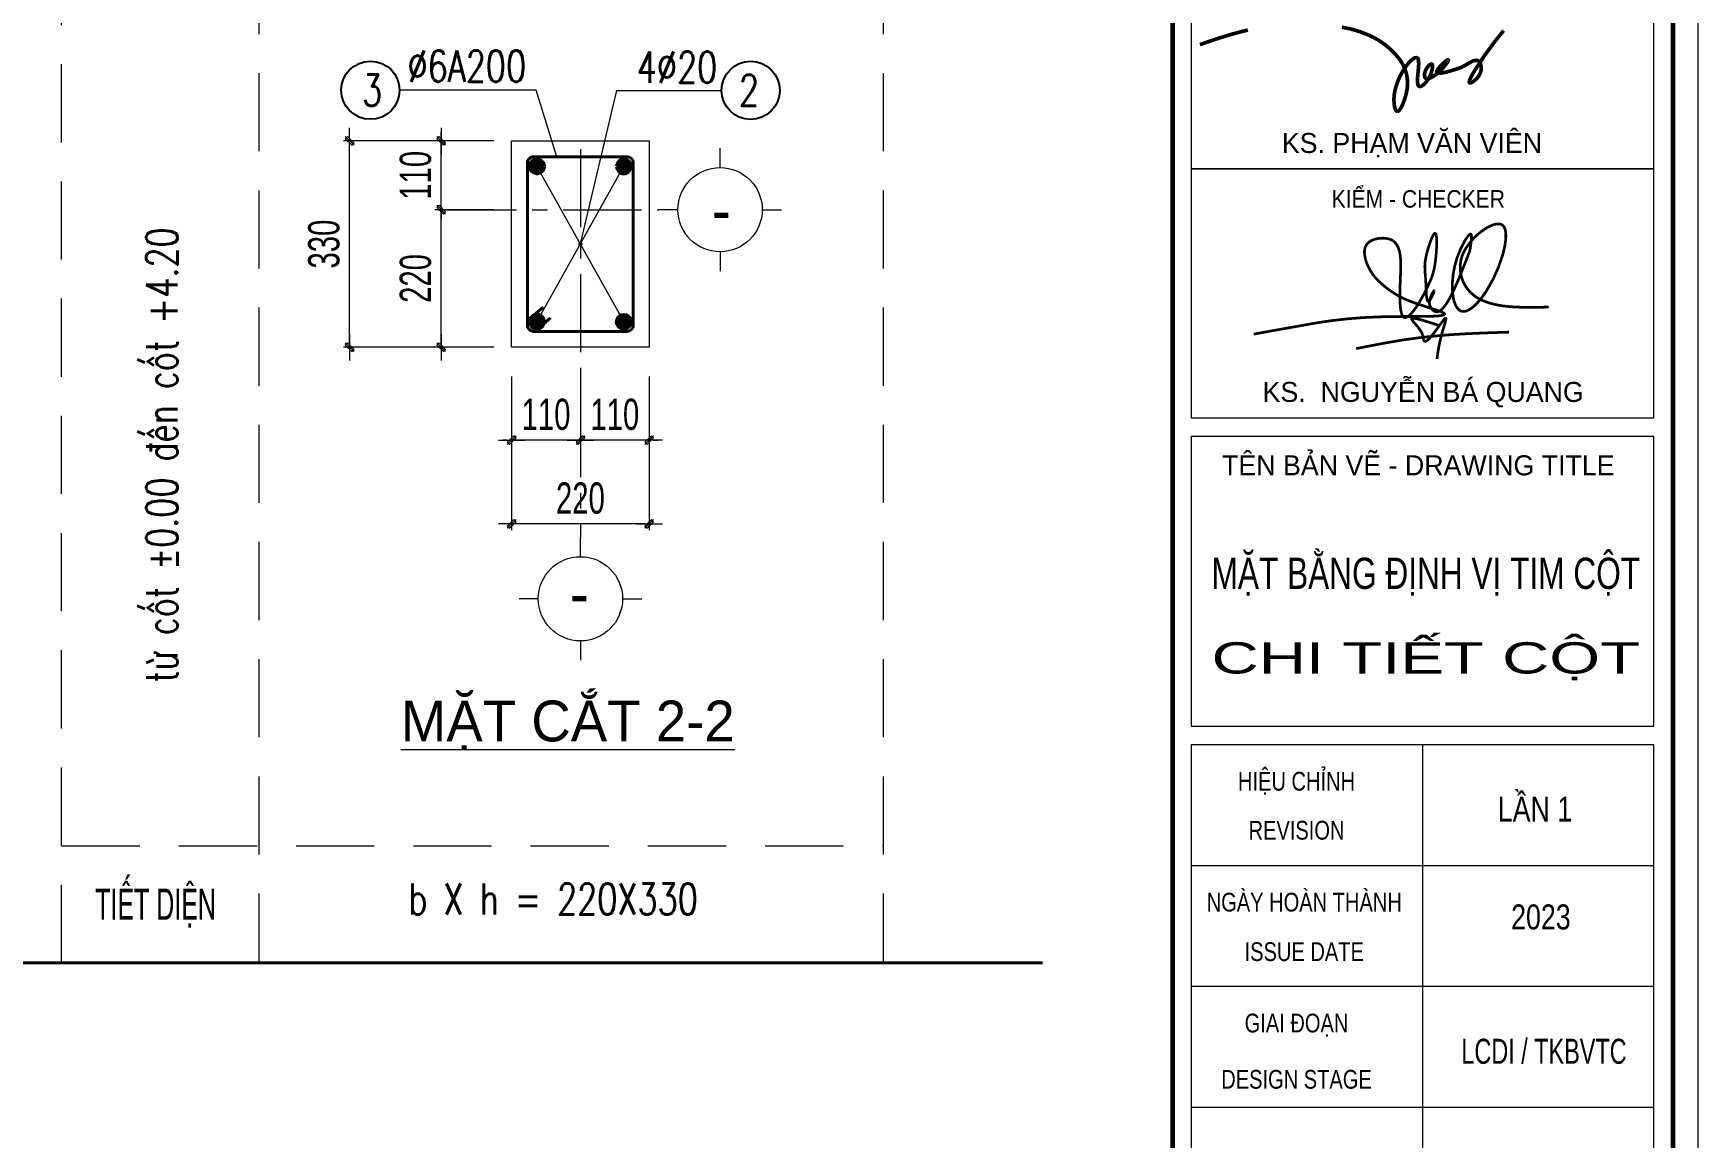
# Model space of a CAD drawing. Header units: millimetres. Extents: x -182770 to 489476, y -561170 to -280028.
# Drawn here: x 102368 to 115676, y -540714 to -531880 of the extents above; entities that cross this region are included whole.
import ezdxf
from ezdxf.enums import TextEntityAlignment as Align

# ---------------------------------------------------------------- set-up
doc = ezdxf.new("R2010")
doc.units = ezdxf.units.MM
doc.header["$MEASUREMENT"] = 0
doc.header["$PDMODE"] = 32
for name, pattern in [('CENTERX2', [4, 2.5, -0.5, 0.5, -0.5]), ('DASHDOT', [1, 0.5, -0.25, 0, -0.25]), ('HIDDEN', [0.375, 0.25, -0.125])]:
    doc.linetypes.add(name, pattern=pattern)
doc.layers.get('Defpoints').update_dxf_attribs({"color": 1})
for name, color, linetype, lineweight in [('7', 7, 'Continuous', 13), ('EG Dim', 8, 'Continuous', 15), ('EG Text1', 3, 'Continuous', 20), ('EG Text2', 7, 'Continuous', 20), ('Khungten_LCDI', 7, 'Continuous', 5), ('KICHTHUOC', 8, 'Continuous', 18), ('LC Dim', 8, 'Continuous', 18), ('LC ISO', 153, 'Continuous', 13), ('LC MANH DUT', 35, 'HIDDEN', 5), ('LC Net dam 1', 30, 'Continuous', 30), ('LC Net dam2', 6, 'Continuous', 40), ('LC Net dam3', 1, 'Continuous', 60), ('LC Net manh', 133, 'Continuous', 5), ('LC Net thay', 63, 'Continuous', 25), ('LC Net truc', 79, 'DASHDOT', 13), ('LC Text1', 3, 'Continuous', 20), ('LC Text2', 7, 'Continuous', 25), ('TEXT2', 7, 'Continuous', 18)]:
    doc.layers.add(name, color=color, linetype=linetype, lineweight=lineweight)
doc.styles.add('EG 1', font='VHAVANB.TTF')
doc.styles.add('EG Hai', font='VHARIALN.TTF', dxfattribs={"width": 0.7})
doc.styles.add('EG Huy', font='vnsimli.shx', dxfattribs={"width": 0.75})
doc.styles.add('HOATBIF', font='hoatbif.shx', dxfattribs={"width": 0.7})
doc.styles.add('Khungten', font='VHAVAN.TTF', dxfattribs={"width": 0.9, "height": 5000})
doc.styles.add('LC 1', font='VHAVANB.TTF')
doc.styles.add('LC 3', font='vnsimli.shx', dxfattribs={"width": 0.75})
doc.styles.add('Title', font='VHBLACK.TTF', dxfattribs={"width": 0.8})
doc.styles.add('VNAVANTH', font='VHAVANB.TTF', dxfattribs={"width": 0.6})
doc.dimstyles.new('1-100(1-40)', dxfattribs={"dimscale": 40, "dimtxt": 2.5, "dimasz": 0.35, "dimexe": 0.5, "dimexo": 0, "dimgap": 0.8, "dimtad": 1, "dimdec": 0, "dimzin": 0, "dimdsep": 46, "dimtxsty": 'HOATBIF', "dimblk1": 'DOT', "dimblk2": 'DOT', "dimsah": 1, "dimcen": -1, "dimdle": 1, "dimclrd": 256, "dimclre": 256, "dimclrt": 4, "dimadec": 3, "dimazin": 2, "dimtfac": 0.333333, "dimtdec": 0, "dimtix": 1, "dimtmove": 2, "dimatfit": 3, "dimldrblk": 'DOT', "dimfxl": 1, "dimtvp": 0.833333, "dimtolj": 1, "dimtzin": 0, "dimarcsym": 0})

# ---------------------------------------------------------------- blocks, each defined once
blk = doc.blocks.new('TIEUDE2')
at = {"layer": 'LC Text2', "color": 7, "style": 'LC 1'}
blk.add_attdef('%%UTIªU§Ò', text='', height=3.5, dxfattribs=at).set_placement((0, 0), align=Align.BOTTOM_CENTER)
blk.add_attdef('TL', text='', height=2.2, dxfattribs=at).set_placement((0, -1.8), align=Align.TOP_CENTER)
blk = doc.blocks.new('theptron1')
at = {"layer": 'LC Net dam3'}
for p, q in [((-0.5, 0), (0.5, 0)), ((-0.35, 0.35), (0.35, -0.35)), ((0.35, 0.35), (-0.35, -0.35)), ((0, 0.5), (0, -0.5))]:
    blk.add_line(p, q, dxfattribs=at)
blk.add_circle((0, 0), 0.5, dxfattribs=at)
blk = doc.blocks.new('DOT')
at = {"layer": 'LC Dim'}
blk.add_line((-3, 0), (3, 0), dxfattribs=at)
at = {"layer": 'LC Dim', "color": 4}
blk.add_line((-1, -1), (1, 1), dxfattribs=at)
blk.add_lwpolyline([(0.5, 1), (-1, -0.5), (-0.5, -1), (1, 0.5)], close=True, dxfattribs=at)
blk = doc.blocks.new('*D1281')
at = {"layer": 'Defpoints', "color": 0, "ltscale": 2, "transparency": 16777216}
for p in [(2429, -3888.6), (2597.5, -3888.6), (2597.5, -4328.6)]:
    blk.add_point(p, dxfattribs=at)
at = {"layer": 'LC Dim', "lineweight": -2, "ltscale": 2, "transparency": 16777216}
for p, q in [((2597.5, -3888.6), (2409, -3888.6)), ((2429, -4314.6), (2429, -3902.6)), ((2597.5, -4328.6), (2409, -4328.6))]:
    blk.add_line(p, q, dxfattribs=at)
at = {"layer": 'LC Dim', "lineweight": -2, "ltscale": 2, "transparency": 16777216, "xscale": 14, "yscale": 14, "zscale": 14}
for p, rotation in [((2429, -3888.6), 90), ((2429, -4328.6), 270)]:
    blk.add_blockref('DOT', p, dxfattribs=dict(at, rotation=rotation))
at = {"layer": 'LC Dim', "color": 4, "ltscale": 2, "transparency": 16777216, "insert": (2347, -4108.6), "char_height": 100, "attachment_point": 5, "rotation": 90, "style": 'HOATBIF'}
blk.add_mtext('\\A1;220', dxfattribs=at)
blk = doc.blocks.new('_Dot')
at = {"color": 0, "linetype": 'ByBlock', "lineweight": -2}
blk.add_line((-0.5, 0), (-1, 0), dxfattribs=at)
at = {"color": 0, "linetype": 'ByBlock', "const_width": 0.5}
blk.add_lwpolyline([(-0.25, 0, 1), (0.25, 0, 1)], format="xyb", close=True, dxfattribs=at)
blk = doc.blocks.new('*D1282')
at = {"layer": 'Defpoints', "color": 0, "ltscale": 2, "transparency": 16777216}
for p in [(2429, -3668.6), (2597.5, -3668.6), (2597.5, -3888.6)]:
    blk.add_point(p, dxfattribs=at)
at = {"layer": 'LC Dim', "lineweight": -2, "ltscale": 2, "transparency": 16777216}
for p, q in [((2597.5, -3668.6), (2409, -3668.6)), ((2429, -3654.6), (2429, -3640.6)), ((2429, -3888.6), (2429, -3668.6)), ((2597.5, -3888.6), (2409, -3888.6)), ((2429, -3902.6), (2429, -3916.6))]:
    blk.add_line(p, q, dxfattribs=at)
at = {"layer": 'LC Dim', "lineweight": -2, "ltscale": 2, "transparency": 16777216, "xscale": 14, "yscale": 14, "zscale": 14}
for p, rotation in [((2429, -3668.6), 270), ((2429, -3888.6), 90)]:
    blk.add_blockref('DOT', p, dxfattribs=dict(at, rotation=rotation))
at = {"layer": 'LC Dim', "color": 4, "ltscale": 2, "transparency": 16777216, "insert": (2347, -3778.6), "char_height": 100, "attachment_point": 5, "rotation": 90, "style": 'HOATBIF'}
blk.add_mtext('\\A1;110', dxfattribs=at)
blk = doc.blocks.new('*D1283')
at = {"layer": 'Defpoints', "color": 0, "ltscale": 2, "transparency": 16777216}
for p in [(2136.1, -3668.6), (2597.5, -3668.6), (2597.5, -4328.6)]:
    blk.add_point(p, dxfattribs=at)
at = {"layer": 'LC Dim', "lineweight": -2, "ltscale": 2, "transparency": 16777216}
for p, q in [((2597.5, -3668.6), (2116.1, -3668.6)), ((2136.1, -4314.6), (2136.1, -3682.6)), ((2597.5, -4328.6), (2116.1, -4328.6))]:
    blk.add_line(p, q, dxfattribs=at)
at = {"layer": 'LC Dim', "lineweight": -2, "ltscale": 2, "transparency": 16777216, "xscale": 14, "yscale": 14, "zscale": 14}
for p, rotation in [((2136.1, -3668.6), 90), ((2136.1, -4328.6), 270)]:
    blk.add_blockref('DOT', p, dxfattribs=dict(at, rotation=rotation))
at = {"layer": 'LC Dim', "color": 4, "ltscale": 2, "transparency": 16777216, "insert": (2054.1, -3998.6), "char_height": 100, "attachment_point": 5, "rotation": 90, "style": 'HOATBIF'}
blk.add_mtext('\\A1;330', dxfattribs=at)
blk = doc.blocks.new('*D1284')
at = {"layer": 'Defpoints', "color": 0, "ltscale": 2, "transparency": 16777216}
for p in [(2874.2, -4422.4), (3094.2, -4422.4), (2874.2, -4625.9)]:
    blk.add_point(p, dxfattribs=at)
at = {"layer": 'LC Dim', "lineweight": -2, "ltscale": 2, "transparency": 16777216}
for p, q in [((2874.2, -4422.4), (2874.2, -4645.9)), ((3094.2, -4422.4), (3094.2, -4645.9)), ((2860.2, -4625.9), (2846.2, -4625.9)), ((3094.2, -4625.9), (2874.2, -4625.9)), ((3108.2, -4625.9), (3122.2, -4625.9))]:
    blk.add_line(p, q, dxfattribs=at)
at = {"layer": 'LC Dim', "lineweight": -2, "ltscale": 2, "transparency": 16777216, "xscale": 14, "yscale": 14, "zscale": 14}
blk.add_blockref('DOT', (2874.2, -4625.9), dxfattribs=at)
at = {"layer": 'LC Dim', "lineweight": -2, "ltscale": 2, "transparency": 16777216, "xscale": 14, "yscale": 14, "zscale": 14, "rotation": 180}
blk.add_blockref('DOT', (3094.2, -4625.9), dxfattribs=at)
at = {"layer": 'LC Dim', "color": 4, "ltscale": 2, "transparency": 16777216, "insert": (2984.2, -4543.9), "char_height": 100, "attachment_point": 5, "style": 'HOATBIF'}
blk.add_mtext('\\A1;110', dxfattribs=at)
blk = doc.blocks.new('*D1285')
at = {"layer": 'Defpoints', "color": 0, "ltscale": 2, "transparency": 16777216}
for p in [(2654.2, -4422.4), (2874.2, -4422.4), (2654.2, -4625.9)]:
    blk.add_point(p, dxfattribs=at)
at = {"layer": 'LC Dim', "lineweight": -2, "ltscale": 2, "transparency": 16777216}
for p, q in [((2654.2, -4422.4), (2654.2, -4645.9)), ((2874.2, -4422.4), (2874.2, -4645.9)), ((2640.2, -4625.9), (2626.2, -4625.9)), ((2874.2, -4625.9), (2654.2, -4625.9)), ((2888.2, -4625.9), (2902.2, -4625.9))]:
    blk.add_line(p, q, dxfattribs=at)
at = {"layer": 'LC Dim', "lineweight": -2, "ltscale": 2, "transparency": 16777216, "xscale": 14, "yscale": 14, "zscale": 14}
blk.add_blockref('DOT', (2654.2, -4625.9), dxfattribs=at)
at = {"layer": 'LC Dim', "lineweight": -2, "ltscale": 2, "transparency": 16777216, "xscale": 14, "yscale": 14, "zscale": 14, "rotation": 180}
blk.add_blockref('DOT', (2874.2, -4625.9), dxfattribs=at)
at = {"layer": 'LC Dim', "color": 4, "ltscale": 2, "transparency": 16777216, "insert": (2764.2, -4543.9), "char_height": 100, "attachment_point": 5, "style": 'HOATBIF'}
blk.add_mtext('\\A1;110', dxfattribs=at)
blk = doc.blocks.new('*D1286')
at = {"layer": 'Defpoints', "color": 0, "ltscale": 2, "transparency": 16777216}
for p in [(2654.2, -4422.4), (3094.2, -4422.4), (2654.2, -4893.8)]:
    blk.add_point(p, dxfattribs=at)
at = {"layer": 'LC Dim', "lineweight": -2, "ltscale": 2, "transparency": 16777216}
for p, q in [((2654.2, -4422.4), (2654.2, -4913.8)), ((3094.2, -4422.4), (3094.2, -4913.8)), ((3080.2, -4893.8), (2668.2, -4893.8))]:
    blk.add_line(p, q, dxfattribs=at)
at = {"layer": 'LC Dim', "lineweight": -2, "ltscale": 2, "transparency": 16777216, "xscale": 14, "yscale": 14, "zscale": 14, "rotation": 180}
blk.add_blockref('DOT', (2654.2, -4893.8), dxfattribs=at)
at = {"layer": 'LC Dim', "lineweight": -2, "ltscale": 2, "transparency": 16777216, "xscale": 14, "yscale": 14, "zscale": 14}
blk.add_blockref('DOT', (3094.2, -4893.8), dxfattribs=at)
at = {"layer": 'LC Dim', "color": 4, "ltscale": 2, "transparency": 16777216, "insert": (2874.2, -4811.8), "char_height": 100, "attachment_point": 5, "style": 'HOATBIF'}
blk.add_mtext('\\A1;220', dxfattribs=at)
blk = doc.blocks.new('TTRUC')
at = {"layer": 'LC ISO'}
for p, q in [((0, 6.95), (0, 10.13)), ((-6.95, 0), (-10.13, 0)), ((6.95, 0), (10.13, 0)), ((0, -6.95), (0, -10.13))]:
    blk.add_line(p, q, dxfattribs=at)
at = {"layer": 'LC Net manh'}
blk.add_circle((0, 0), 6.95, dxfattribs=at)
blk = doc.blocks.new('NGUYEN BA QUANG')
at = {"layer": 'LC ISO', "const_width": 54}
for points in [[(906, 1114, 0.006821), (929, 1272, 0.011774), (937, 1340, 0.026266), (938, 1394, 0.052103), (935, 1423, 0.076783), (930, 1436, 0.163971), (923, 1442, 0.170042), (914, 1442, 0.080479), (902, 1436, 0.05585), (881, 1417, 0.031056), (847, 1375, 0.025203), (791, 1286, 0.116129), (556, 476, 0.061974), (575, 166, 0.045365), (610, 47, 0.070676), (660, -41, 0.091415), (710, -86, 0.146905), (783, -104, 0.068448), (833, -95, 0.049636), (885, -72, 0.053986), (978, -6, 0.029209), (1056, 69, 0.021304), (1134, 162, 0.025491), (1250, 329, 0.068873), (1561, 1027, 0.01773), (1596, 1171, 0.037697), (1624, 1368, 0.029037), (1623, 1453, 0.04288), (1613, 1525, 0.066726), (1590, 1583, 0.100495), (1556, 1623, 0.111871), (1508, 1644, 0.054631), (1469, 1647, 0.041179), (1426, 1643, 0.04561), (1355, 1623, 0.04967), (1225, 1558, 0.109429), (829, 1164, 0.05047), (753, 1012, 0.368126), (1079, 156, 0.040655), (1223, 90, 0.031441), (1383, 42, 0.023503), (1557, 9, 0.017084), (1742, -10, 0.011936), (1936, -19, 0.009133), (2206, -21, 0.002915), (2480, -16)], [(-3416, -557, -0.001023), (-2231, -345, -0.008385), (-1869, -289, -0.026114), (-905, -212, -0.007166), (-491, -205, 0.001773), (-49, -203, 0.009736), (200, -197, 0.025773), (331, -186, 0.054465), (383, -173, 0.09183), (397, -166, 0.386262), (399, -152, 0.129793), (379, -135, 0.036801), (321, -108, 0.016128), (184, -59, -0.006736), (-183, 62, -0.023924), (-416, 154, -0.046785), (-684, 310, -0.041509), (-918, 503, -0.092678), (-1136, 813, -0.077778), (-1199, 1035, -0.070106), (-1196, 1141, -0.201572), (-1106, 1286, -0.091887), (-982, 1343, -0.118851), (-732, 1351, -0.227561), (-543, 1208, -0.055716), (-508, 1121, -0.035741), (-487, 1019, -0.022757), (-478, 904, -0.018678), (-477, 714, 0.005361), (-493, 294, 0.022501), (-487, 25, 0.024956), (-474, -85, 0.051878), (-451, -169, 0.084004), (-427, -209, 0.302699), (-372, -224, 0.091028), (-331, -204, 0.045769), (-285, -164, 0.031407), (-218, -87, 0.026473), (-114, 66, 0.038878), (124, 530, 0.063388), (207, 831, 0.030377), (243, 1236, 0.019395), (241, 1350, 0.050857), (231, 1429, 0.089259), (221, 1451, 0.446193), (202, 1454, 0.08967), (185, 1438, 0.048315), (156, 1388, 0.024568), (114, 1288, 0.037087), (24, 971, 0.06811), (7, 722, 0.007404), (19, 571, -0.009821), (27, 442, 0.013775), (38, 214, 0.023991), (46, 154, 0.068642), (58, 113, 0.168495), (71, 99, 0.190472), (82, 99, 0.135753), (102, 116, 0.042547), (133, 165, 0.037247), (185, 280, 0.083462), (192, 310, 0.752396), (189, 311, 0.077103), (170, 286, 0.067778), (106, 135, 0.079642), (97, 52, 0.07615), (107, 12, 0.090818), (168, -77, 0.162992), (233, -111, 0.134535), (287, -101, 0.046135), (315, -85, 0.0589), (372, -33, 0.033446), (431, 44, 0.020493), (492, 142, 0.018931), (584, 325, 0.012315), (712, 617, 0.006262), (906, 1114)], [(274, -380, 0.002584), (99, -322, 0.004829), (-9, -289, 0.009549), (-104, -262, 0.02019), (-180, -245, 0.020391), (-210, -242, 0.037792), (-233, -241, 0.083891), (-249, -244, 0.129866), (-256, -250, 0.170647), (-258, -257, 0.074142), (-257, -264, 0.04333), (-253, -271, 0.038982), (-240, -290, 0.018381), (-209, -327, -0.006145), (-155, -388, -0.017161), (-112, -442, -0.029179), (-72, -502, -0.056277), (-39, -577, -0.025416), (-31, -610, -0.003247), (-24, -652, 0.033316), (-18, -677, 0.055631), (-12, -689, 0.087521), (-5, -698, 0.15828), (8, -703, 0.07777), (18, -702, 0.051495), (30, -698, 0.04838), (50, -685, 0.02792), (72, -667, 0.021215), (104, -635, 0.012757), (138, -596, 0.011354), (192, -528, 0.005945), (265, -430, -0.007904), (360, -301, -0.011483), (384, -270, -0.027823), (404, -249, -0.066961), (415, -240, -0.123545), (420, -238, -0.248584), (424, -240, -0.12084), (426, -246, -0.064597), (426, -260, -0.027008), (421, -289, -0.011306), (411, -326, -0.007085), (384, -419, 0.007773), (340, -569, 0.03162), (266, -923, 0.004795), (248, -1055)], [(-1368, -847, -0.004051), (-800, -737, -0.026384), (342, -582, -0.006339), (726, -556, -0.004215), (1111, -537, -0.002629), (1689, -517)]]:
    blk.add_lwpolyline(points, format="xyb", dxfattribs=at)
blk = doc.blocks.new('lcdi fix')
at = {"layer": 'Defpoints', "lineweight": 0}
blk.add_lwpolyline([(-1200, -14850), (-1200, 14850), (40800, 14850), (40800, -14850)], close=True, dxfattribs=at)
at = {"layer": 'Khungten_LCDI', "color": 5, "lineweight": 60}
blk.add_line((36600, 14650), (36600, -14650), dxfattribs=at)
at = {"layer": 'Khungten_LCDI', "color": 5, "lineweight": 25}
blk.add_line((40600, -14650), (40600, 14650), dxfattribs=at)
at = {"layer": 'Khungten_LCDI', "color": 9, "lineweight": 15}
for p, q in [((38600, -10133), (38600, -14500)), ((40450, -11100), (36750, -11100)), ((40450, -12067), (36750, -12067)), ((40450, -13033), (36750, -13033))]:
    blk.add_line(p, q, dxfattribs=at)
at = {"layer": 'Khungten_LCDI', "color": 5, "lineweight": 60}
blk.add_lwpolyline([(0, -14650), (0, 14650), (40600, 14650), (40600, -14650)], close=True, dxfattribs=at)
at = {"layer": 'Khungten_LCDI', "color": 9, "lineweight": 15}
for points in [[(36750, -5526), (40450, -5526), (40450, -3535), (36750, -3535)], [(36750, -7517), (40450, -7517), (40450, -5526), (36750, -5526)], [(36750, -9983), (40450, -9983), (40450, -7667), (36750, -7667)], [(36750, -14500), (40450, -14500), (40450, -10133), (36750, -10133)]]:
    blk.add_lwpolyline(points, close=True, dxfattribs=at)
at = {"layer": 'LC ISO', "const_width": 29.4}
for points in [[(36820, -4532, -0.005589), (36989, -4475, -0.022453), (37203, -4416, -0.038343)], [(37955, -4393, -0.065887), (38169, -4456, -0.127402), (38414, -4647, -0.217203), (38474, -4901, -0.056046), (38441, -5010, -0.054981), (38419, -5051, -0.074917), (38408, -5062, -0.192631), (38398, -5066, -0.190426), (38389, -5060, -0.079856), (38381, -5046, -0.067464), (38372, -5000, -0.089823), (38386, -4872, -0.10427), (38491, -4676, -0.05658), (38522, -4647, -0.102761), (38543, -4637, -0.411767), (38565, -4649, -0.072182), (38568, -4664, -0.042063), (38568, -4712, 0.006515), (38560, -4797, 0.050846), (38561, -4843, 0.084642), (38565, -4859, 0.316888), (38580, -4867, 0.10557), (38595, -4862, 0.079173), (38621, -4840, 0.148897), (38679, -4718, 0.074472), (38679, -4697, 0.295229), (38672, -4687, 0.15701), (38666, -4688, 0.097298), (38650, -4700, 0.165018), (38616, -4769, 0.085117), (38617, -4789, 0.384735), (38637, -4804, 0.083003), (38655, -4801, 0.044183), (38675, -4792, 0.048448), (38722, -4759, 0.055197), (38788, -4688, 0.06223), (38806, -4659, 0.356145), (38806, -4653, 0.296448), (38800, -4654, 0.057996), (38762, -4684, 0.048541), (38723, -4728, 0.086608), (38714, -4746, 0.314867), (38717, -4757, 0.149234), (38731, -4761, 0.047589), (38753, -4759, 0.030742), (38810, -4746, 0.010919), (38888, -4722, 0.058476), (38947, -4694, -0.021304), (38991, -4669, -0.046344), (39013, -4660, -0.096698), (39032, -4658, -0.153723), (39049, -4665, -0.103714), (39061, -4682, -0.235546), (39057, -4769, -0.124446), (39000, -4831, -0.115248), (38981, -4839, -0.439421), (38974, -4834, -0.101123), (38974, -4824, -0.053735), (38987, -4792, -0.025453), (39029, -4720, -0.033469), (39248, -4420, -0.059013)]]:
    blk.add_lwpolyline(points, format="xyb", dxfattribs=at)
at = {"layer": 'LC Net dam 1', "xscale": 0.4, "yscale": 0.4, "zscale": 0.4}
blk.add_blockref('NGUYEN BA QUANG', (38616, -6625), dxfattribs=at)
at = {"color": 7}
for s, style, p in [('ks. PH¹M V¡N VI£N', 'VNAVANTH', (38515, -5399)), ('ks.  NGUYÔN B¸ QUANG', 'VNAVANTH', (38605, -7390)), ('tªn b¶n vÏ - drawing title', 'Khungten', (38566, -7977))]:
    blk.add_text(s, height=160, dxfattribs=dict(at, style=style)).set_placement(p, align=Align.CENTER)
for s, height, style, width, p in [('kiÓm - checker', 140, 'Khungten', 0.9, (38566, -5836)), ('hiÖu chØnh', 150, 'Khungten', 0.8, (37592, -10499)), ('revision', 150, 'Khungten', 0.8, (37592, -10891)), ('ngµy hoµn thµnh', 150, 'Khungten', 0.8, (37654, -11466)), ('issue date', 150, 'Khungten', 0.8, (37654, -11862)), ('giai ®o¹n', 150, 'Khungten', 0.8, (37592, -12433)), ('lcdi / tkBVTC', 200, 'Title', 0.7, (39571, -12684)), ('design stage', 150, 'Khungten', 0.8, (37592, -12883))]:
    blk.add_text(s, height=height, dxfattribs=dict(at, style=style, width=width)).set_placement(p, align=Align.CENTER)
at = {"color": 7, "style": 'Khungten', "width": 0.8}
for tag, p in [('REVISION', (39499, -10746)), ('NGAYHT', (39546, -11609))]:
    blk.add_attdef(tag, text='', height=200, dxfattribs=at).set_placement(p, align=Align.CENTER)
at = {"layer": 'LC Text1', "color": 3, "style": 'LC 1', "width": 1.834006}
for tag, p, p2 in [('TENBANVE1', (36913, -8886), (40339, -8886)), ('TENBANVE2', (36913, -9562), (40339, -9562))]:
    blk.add_attdef(tag, text='', height=250, dxfattribs=at).set_placement(p, p2, align=Align.FIT)
at = {"layer": 'LC Text1', "style": 'Title', "width": 0.7}
blk.add_attdef('SOBANVE', text='', height=250, dxfattribs=at).set_placement((39562, -13896), align=Align.CENTER)
blk = doc.blocks.new('fdsg')
at = {"layer": '7'}
blk.add_lwpolyline([(3094.2, -3668.6), (3094.2, -4328.6), (2654.2, -4328.6), (2654.2, -3668.6)], close=True, dxfattribs=at)
at = {"layer": 'LC Dim', "ltscale": 2}
for p, q in [((2732.7, -3506.3), (2295.7, -3506.3)), ((2798.7, -3719.2), (2732.7, -3506.3)), ((3049.6, -3506.8), (3325.5, -3506.8)), ((2735.3, -4247), (3012.6, -3749.7)), ((2735.3, -3750.1), (3012.6, -4247.5))]:
    blk.add_line(p, q, dxfattribs=at)
at = {"layer": 'LC MANH DUT', "ltscale": 1000}
for p, q in [((1846.1, -3076.7), (1846.1, -6298.2)), ((1214.9, -5923.9), (3842.4, -5923.9)), ((1214.9, -6298.2), (3842.4, -6298.2))]:
    blk.add_line(p, q, dxfattribs=at)
blk.add_lwpolyline([(1214.9, -6298.2), (1214.9, -3076.7), (3842.4, -3076.7), (3842.4, -6298.2)], dxfattribs=at)
at = {"layer": 'LC Net dam2'}
for p, q in [((2705, -4243.6), (2755.4, -4200.3)), ((2727.7, -4277.9), (2778.1, -4234.6))]:
    blk.add_line(p, q, dxfattribs=at)
blk.add_lwpolyline([(3043.4, -3739.2), (3043.4, -4257.9, -0.414214), (3023.4, -4277.9), (2725, -4277.9, -0.414214), (2705, -4257.9), (2705, -3739.2, -0.414214), (2725, -3719.2), (3023.4, -3719.2, -0.414214)], format="xyb", close=True, dxfattribs=at)
at = {"layer": 'LC Net dam2', "ltscale": 2}
blk.add_lwpolyline([(-2339, -6298.2), (4352, -6298.2)], dxfattribs=at)
at = {"layer": 'LC Net truc', "linetype": 'CENTERX2', "ltscale": 100}
for p, q in [((2874.2, -3694.6), (2874.2, -4937.1)), ((2419.4, -3888.6), (3124.4, -3888.6))]:
    blk.add_line(p, q, dxfattribs=at)
at = {"layer": 'LC Text2', "linetype": 'ByBlock'}
for centre in [(2202.6, -3506.3), (3418.5, -3506.8)]:
    blk.add_circle(centre, 93.1, dxfattribs=at)
at = {"layer": 'EG Dim', "yscale": 42.40098003740422}
for p, xscale, zscale, rotation in [((2735.3, -3750.1), 42.40098003740422, 42.40098003740422, 90), ((3013.1, -3750.1), -42.40098003740422, 42.40098003745079, 270), ((2735.3, -4247), -42.40098003740422, 42.40098003745079, 90), ((3013.1, -4247), 42.40098003740422, 42.40098003740422, 270)]:
    blk.add_blockref('theptron1', p, dxfattribs=dict(at, xscale=xscale, zscale=zscale, rotation=rotation))
at = {"layer": 'EG Text2'}
ref = blk.add_blockref('TIEUDE2', (2833.7, -5629), dxfattribs=dict(at, xscale=38.47888938407414, yscale=38.47888938407414, zscale=38.47888938407414))
ref.add_attrib('%%UTIªU§Ò', '%%UmÆt c¾t 2-2', dxfattribs={"layer": 'TEXT2', "color": 7, "height": 130.68, "style": 'EG 1'}).set_placement((2833.7, -5629), align=Align.BOTTOM_CENTER)
at = {"layer": 'KICHTHUOC', "xscale": 19.39036266761832, "yscale": 19.39036266761832, "zscale": 19.39036266761832}
for p in [(3320.9, -3888.6), (2874.2, -5133.5)]:
    blk.add_blockref('TTRUC', p, dxfattribs=at)
at = {"layer": 'EG Text1', "color": 3, "style": 'EG Huy', "width": 0.75}
blk.add_text('tõ cèt %%P0.00 ®Õn cèt +4.20', height=100, rotation=90, dxfattribs=at).set_placement((1585.5, -5401.4))
blk.add_text('b X h = 220X330', height=100, dxfattribs=at).set_placement((2323.9, -6143.9))
at = {"layer": 'EG Text2', "lineweight": -2, "style": 'EG Hai', "width": 0.7}
blk.add_text('tiÕt diÖn', height=100, dxfattribs=at).set_placement((1322.2, -6160.6))
at = {"layer": 'LC Text1', "ltscale": 0.2, "style": 'LC 1', "width": 0.9}
for p in [(3324.7, -4010), (2870.6, -5236.3)]:
    blk.add_text('-', height=150, dxfattribs=at).set_placement(p, align=Align.BOTTOM_CENTER)
at = {"layer": 'LC Text2', "linetype": 'ByBlock', "style": 'LC 3', "width": 0.75}
for s, p in [('%%C6A200', (2321.2, -3479.1)), ('4%%C20', (3054.5, -3482.7))]:
    blk.add_text(s, height=100, dxfattribs=at).set_placement(p)
for s, p in [('3', (2207.9, -3506.3)), ('2', (3413.3, -3506.8))]:
    blk.add_text(s, height=100, dxfattribs=at).set_placement(p, align=Align.MIDDLE_CENTER)
at = {"layer": 'LC Dim', "ltscale": 2}
for base, p1, p2, angle, picture, middle in [((2136.1, -3668.6), (2597.5, -4328.6), (2597.5, -3668.6), 90, '*D1283', (2054.1, -3998.6)), ((2429, -3668.6), (2597.5, -3888.6), (2597.5, -3668.6), 90, '*D1282', (2347, -3778.6)), ((2429, -3888.6), (2597.5, -4328.6), (2597.5, -3888.6), 90, '*D1281', (2347, -4108.6)), ((2654.2, -4625.9), (2874.2, -4422.4), (2654.2, -4422.4), 180, '*D1285', (2764.2, -4543.9)), ((2654.2, -4893.8), (3094.2, -4422.4), (2654.2, -4422.4), 180, '*D1286', (2874.2, -4811.8)), ((2874.2, -4625.9), (3094.2, -4422.4), (2874.2, -4422.4), 180, '*D1284', (2984.2, -4543.9))]:
    dim = blk.add_linear_dim(base=base, p1=p1, p2=p2, angle=angle, dimstyle='1-100(1-40)', override={"dimlfac": 0.5}, dxfattribs=at)
    dim.commit()
    dim.dimension.update_dxf_attribs({"geometry": picture, "text_midpoint": middle})
blk.add_leader([(2874.2, -3998), (2990.4, -3506.8), (3325.5, -3506.8)], dimstyle='1-100(1-40)', override={"dimlfac": 0.5}, dxfattribs=at)

msp = doc.modelspace()

# ---------------------------------------------------------------- block references
at = {"layer": 'LC Dim', "xscale": 2.5, "yscale": 2.5, "zscale": 2.5}
msp.add_blockref('fdsg', (99557, -523569.8), dxfattribs=at)
at = {"layer": 'LC Net thay'}
ref = msp.add_blockref('lcdi fix', (74876.1, -527438.8), dxfattribs=at)
ref.add_attrib('TENBANVE2', 'CHI TIÕT CéT', dxfattribs={"layer": 'LC Text1', "height": 250, "style": 'Title', "width": 1.383161}).set_placement((111788.8, -537001.3), (115215.3, -537001.3), align=Align.FIT)
ref.add_attrib('NGAYHT', '2023', dxfattribs={"layer": 'LC Text1', "height": 200, "style": 'Khungten', "width": 0.8}).set_placement((114422.2, -539048.2), align=Align.CENTER)
ref.add_attrib('REVISION', 'lÇn 1', dxfattribs={"layer": 'LC Text1', "height": 200, "style": 'Khungten', "width": 0.8}).set_placement((114374.9, -538185.1), align=Align.CENTER)
ref.add_attrib('TENBANVE1', 'MÆT B»NG §ÞNH VÞ TIM CéT', dxfattribs={"layer": 'LC Text1', "height": 250, "style": 'Title', "width": 0.637641}).set_placement((111788.8, -536324.6), (115215.3, -536324.6), align=Align.FIT)

doc.saveas('drawing.dxf')
